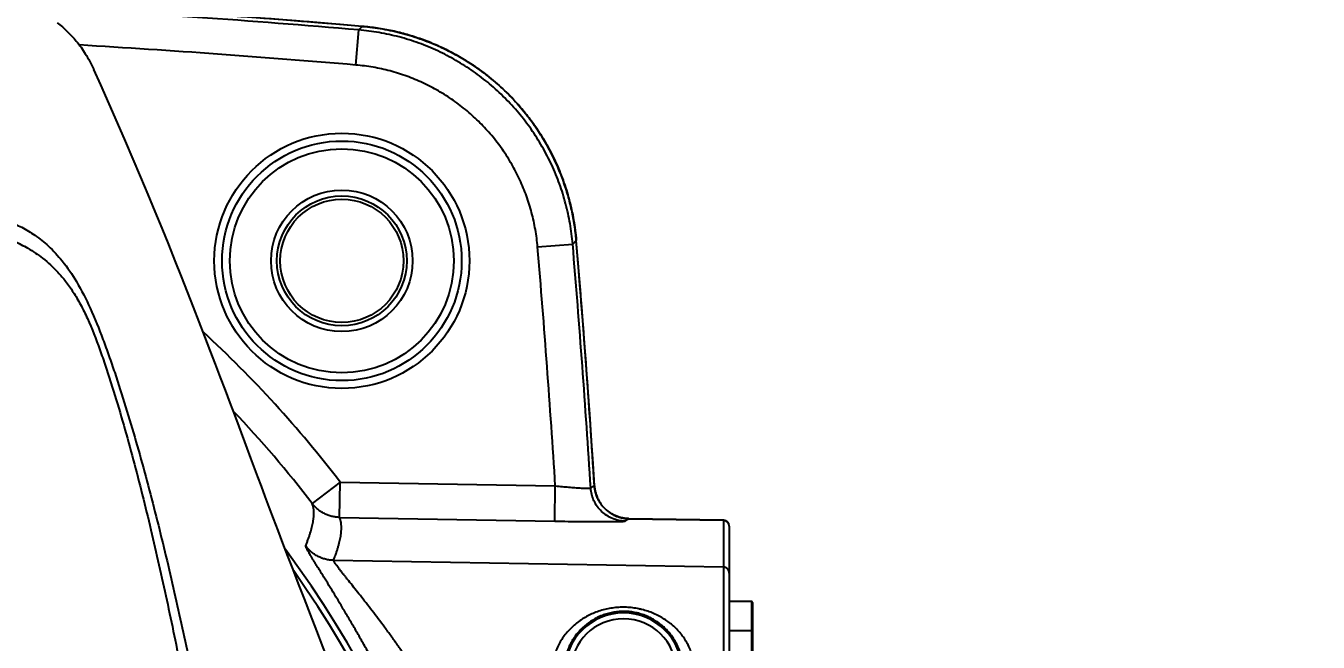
# Model space of a CAD drawing. Header units: millimetres. Extents: x 4086 to 8300, y 123 to 1549.
# Drawn here: x 7741.17 to 7768.7, y 653.1 to 666.22 of the extents above; entities that cross this region are included whole.
import ezdxf

# ---------------------------------------------------------------- set-up
doc = ezdxf.new("R2010")
doc.units = ezdxf.units.MM
for name, color, linetype in [('外形图', 7, 'Continuous'), ('尺寸标注', 7, 'Continuous'), ('运动范围', 7, 'Continuous')]:
    doc.layers.add(name, color=color, linetype=linetype)
doc.styles.add('思源黑', font='SourceHanSansCN-Normal.ttf')
doc.dimstyles.new('尺寸标注_1_4比例', dxfattribs={"dimtxt": 7, "dimasz": 6, "dimexe": 2, "dimexo": 1.5, "dimgap": 1, "dimtad": 1, "dimdec": 1, "dimlfac": 4, "dimdsep": 46, "dimtxsty": '思源黑', "dimcen": 0.09, "dimadec": 0, "dimazin": 0, "dimtp": 0.01, "dimtm": 0.01, "dimtfac": 1, "dimtdec": 1, "dimtofl": 0, "dimtmove": 0, "dimatfit": 3, "dimfxl": 1, "dimtolj": 1, "dimarcsym": 0})

# ---------------------------------------------------------------- blocks, each defined once
blk = doc.blocks.new('*D993')
at = {"layer": 'Defpoints', "color": 0}
for p in [(7690.62, 697.68), (7952.412, 680.804), (7645.229, 641.211), (7664.809, 641.211), (7727.758, 641.211)]:
    blk.add_point(p, dxfattribs=at)
at = {"layer": '尺寸标注', "color": 0, "lineweight": -2}
blk.add_arc((7727.758, 641.211), 67.588, 15.08339, 174.91199, dxfattribs=at)
at = {"layer": '尺寸标注', "color": 0}
for points in [[(7792.042, 658.581), (7793.994, 659.016), (7794.32, 652.942)], [(7659.438, 647.249), (7661.436, 647.16), (7660.171, 641.211)]]:
    blk.add_solid(points, dxfattribs=at)
at = {"layer": '尺寸标注', "color": 0, "insert": (7727.758, 713.509), "char_height": 7, "attachment_point": 5, "style": '思源黑'}
blk.add_mtext('\\A1;-\\A1;170%%d', dxfattribs=at)

msp = doc.modelspace()

# ---------------------------------------------------------------- linework, layer by layer
at = {"layer": '外形图'}
for p, q in [((7748.3361, 666.2095), (7748.2586, 666.1337)), ((7748.1953, 665.3866), (7748.2586, 666.1337)), ((7752.0701, 661.5118), (7752.8171, 661.5751)), ((7752.893, 661.6526), (7752.8171, 661.5751)), ((7747.8654, 656.5044), (7747.2699, 656.0485)), ((7747.8523, 655.7547), (7747.8654, 656.5044)), ((7747.8654, 656.5044), (7752.447, 656.4244)), ((7752.4339, 655.6747), (7752.447, 656.4244)), ((7747.8523, 655.7547), (7752.4339, 655.6747)), ((7756.0275, 655.6919), (7754.0157, 655.727)), ((7754.0157, 655.727), (7756.0275, 655.6919)), ((7756.0275, 655.6919), (7756.0275, 626.7418)), ((7756.1503, 655.5672), (7756.1503, 626.8668)), ((7756.0275, 654.6949), (7747.7244, 654.8397)), ((7756.6253, 653.9669), (7756.1503, 653.9669)), ((7756.6253, 653.9669), (7756.6253, 651.5919)), ((7756.6503, 653.9419), (7756.6503, 651.6169)), ((7756.6253, 653.3419), (7756.1503, 653.3419))]:
    msp.add_line(p, q, dxfattribs=at)
for points in [[(7748.3361, 666.2096), (7747.8658, 666.2491), (7747.3954, 666.2878), (7746.925, 666.3254), (7746.4546, 666.3622), (7745.9842, 666.3981), (7745.5139, 666.433), (7745.0435, 666.467), (7744.5733, 666.5001), (7744.103, 666.5322), (7743.6328, 666.5634), (7743.1634, 666.5937)], [(7752.8931, 661.6526), (7752.8895, 661.6927), (7752.8856, 661.733), (7752.8814, 661.7733), (7752.8768, 661.8135), (7752.8719, 661.8537), (7752.8667, 661.8939), (7752.8611, 661.9341), (7752.8552, 661.9742), (7752.849, 662.0142), (7752.8425, 662.0542), (7752.8357, 662.0941), (7752.8285, 662.1339), (7752.821, 662.1737), (7752.8132, 662.2134), (7752.8051, 662.2531), (7752.7966, 662.2927), (7752.7879, 662.3322), (7752.7788, 662.3717), (7752.7694, 662.4111), (7752.7596, 662.4504), (7752.7496, 662.4896), (7752.7392, 662.5287), (7752.7285, 662.5678), (7752.7175, 662.6067), (7752.7062, 662.6456), (7752.6946, 662.6844), (7752.6826, 662.7231), (7752.6704, 662.7617), (7752.6578, 662.8002), (7752.6449, 662.8386), (7752.6317, 662.8769), (7752.6182, 662.915), (7752.6044, 662.9531), (7752.5903, 662.991), (7752.5759, 663.0289), (7752.5612, 663.0666), (7752.5462, 663.1042), (7752.5308, 663.1416), (7752.5152, 663.179), (7752.4992, 663.2162), (7752.483, 663.2533), (7752.4664, 663.2903), (7752.4496, 663.3271), (7752.4325, 663.3637), (7752.415, 663.4003), (7752.3973, 663.4367), (7752.3793, 663.4729), (7752.361, 663.509), (7752.3424, 663.5449), (7752.3235, 663.5808), (7752.3043, 663.6164), (7752.2848, 663.6519), (7752.265, 663.6873), (7752.245, 663.7224), (7752.2246, 663.7574), (7752.204, 663.7923), (7752.1831, 663.827), (7752.162, 663.8614), (7752.1405, 663.8958), (7752.1188, 663.9299), (7752.0968, 663.9639), (7752.0745, 663.9977), (7752.052, 664.0313), (7752.0291, 664.0647), (7752.006, 664.098), (7751.9826, 664.131), (7751.959, 664.1639), (7751.9351, 664.1966), (7751.9109, 664.2291), (7751.8865, 664.2614), (7751.8618, 664.2934), (7751.8369, 664.3253), (7751.8117, 664.357), (7751.7863, 664.3884), (7751.7606, 664.4197), (7751.7346, 664.4507), (7751.7084, 664.4816), (7751.6819, 664.5122), (7751.6552, 664.5427), (7751.6282, 664.5729), (7751.601, 664.6029), (7751.5736, 664.6326), (7751.5459, 664.6622), (7751.518, 664.6915), (7751.4898, 664.7205), (7751.4615, 664.7494), (7751.4329, 664.778), (7751.404, 664.8064), (7751.3749, 664.8345), (7751.3456, 664.8624), (7751.3161, 664.8901), (7751.2863, 664.9176), (7751.2563, 664.9448), (7751.2261, 664.9718), (7751.1957, 664.9985), (7751.165, 665.0249), (7751.1342, 665.0511), (7751.1032, 665.0771), (7751.0719, 665.1028), (7751.0404, 665.1282), (7751.0088, 665.1534), (7750.9769, 665.1784), (7750.9448, 665.2031), (7750.9125, 665.2275), (7750.88, 665.2517), (7750.8473, 665.2756), (7750.8145, 665.2992), (7750.7814, 665.3226), (7750.7482, 665.3457), (7750.7147, 665.3685), (7750.6811, 665.391), (7750.6473, 665.4133), (7750.6134, 665.4353), (7750.5792, 665.457), (7750.5449, 665.4785), (7750.5104, 665.4997), (7750.4757, 665.5206), (7750.4409, 665.5412), (7750.4059, 665.5615), (7750.3707, 665.5816), (7750.3353, 665.6014), (7750.2998, 665.6208), (7750.2642, 665.64), (7750.2284, 665.6589), (7750.1925, 665.6775), (7750.1564, 665.6958), (7750.1201, 665.7138), (7750.0837, 665.7316), (7750.0472, 665.749), (7750.0105, 665.7661), (7749.9737, 665.783), (7749.9367, 665.7995), (7749.8996, 665.8158), (7749.8624, 665.8317), (7749.8251, 665.8474), (7749.7876, 665.8627), (7749.75, 665.8777), (7749.7123, 665.8924), (7749.6745, 665.9069), (7749.6366, 665.921), (7749.5985, 665.9348), (7749.5603, 665.9483), (7749.522, 665.9615), (7749.4836, 665.9744), (7749.4451, 665.9869), (7749.4065, 665.9992), (7749.3679, 666.0111), (7749.3291, 666.0228), (7749.2902, 666.0341), (7749.2512, 666.0451), (7749.2122, 666.0557), (7749.173, 666.0661), (7749.1338, 666.0762), (7749.0945, 666.0859), (7749.0551, 666.0953), (7749.0157, 666.1044), (7748.9761, 666.1132), (7748.9365, 666.1216), (7748.8969, 666.1298), (7748.8571, 666.1376), (7748.8173, 666.1451), (7748.7775, 666.1522), (7748.7376, 666.1591), (7748.6976, 666.1656), (7748.6576, 666.1718), (7748.6175, 666.1777), (7748.5774, 666.1832), (7748.5372, 666.1884), (7748.497, 666.1933), (7748.4568, 666.1979), (7748.4165, 666.2021), (7748.3762, 666.2061), (7748.3361, 666.2096)], [(7745.7104, 657.69), (7745.6175, 657.9383), (7745.521, 658.1952), (7745.421, 658.4607), (7745.3173, 658.735), (7745.2098, 659.0178), (7745.0984, 659.3093), (7744.9831, 659.6091), (7744.864, 659.9168), (7744.7411, 660.2322), (7744.6144, 660.5547), (7744.484, 660.8841), (7744.3498, 661.2199), (7744.2118, 661.5624), (7744.0696, 661.9116), (7743.9232, 662.2679), (7743.7724, 662.6312), (7743.6169, 663.0016), (7743.4566, 663.3794), (7743.2912, 663.7645), (7743.1206, 664.1571), (7742.9445, 664.5573), (7742.7628, 664.9652), (7742.6174, 665.2877)], [(7753.2804, 656.4293), (7753.2499, 656.9038), (7753.2184, 657.3786), (7753.186, 657.8533), (7753.1527, 658.3282), (7753.1184, 658.803), (7753.0832, 659.2779), (7753.0471, 659.7528), (7753.01, 660.2277), (7752.972, 660.7027), (7752.933, 661.1777), (7752.8931, 661.6526)], [(7746.1106, 656.6183), (7745.963, 657.0134), (7745.8838, 657.2256), (7745.7104, 657.69)], [(7748.8061, 649.7056), (7748.6169, 650.1687), (7748.4349, 650.6177), (7748.2618, 651.0486), (7748.0968, 651.4627), (7747.9393, 651.8616), (7747.7884, 652.2468), (7747.643, 652.62), (7747.5019, 652.9838), (7747.3639, 653.3403), (7747.2299, 653.6875), (7747.1012, 654.0212), (7746.9787, 654.3392), (7746.8621, 654.6421), (7746.7509, 654.9315), (7746.6446, 655.2087), (7746.5431, 655.4742), (7746.4464, 655.7278), (7746.3547, 655.9697), (7746.2679, 656.1995), (7746.1865, 656.4158), (7746.1106, 656.6183)], [(7754.0157, 655.727), (7754.0062, 655.7273), (7753.9965, 655.7276), (7753.9869, 655.7281), (7753.9772, 655.7287), (7753.9675, 655.7295), (7753.9578, 655.7303), (7753.9481, 655.7313), (7753.9384, 655.7324), (7753.9287, 655.7337), (7753.919, 655.735), (7753.9094, 655.7365), (7753.8997, 655.7381), (7753.8901, 655.7399), (7753.8805, 655.7417), (7753.871, 655.7437), (7753.8615, 655.7458), (7753.852, 655.7481), (7753.8426, 655.7504), (7753.8332, 655.7529), (7753.8238, 655.7555), (7753.8145, 655.7582), (7753.8053, 655.761), (7753.7961, 655.7639), (7753.7869, 655.767), (7753.7777, 655.7702), (7753.7686, 655.7735), (7753.7595, 655.7769), (7753.7504, 655.7805), (7753.7414, 655.7841), (7753.7325, 655.7879), (7753.7236, 655.7918), (7753.7147, 655.7958), (7753.7059, 655.8), (7753.6971, 655.8042), (7753.6884, 655.8086), (7753.6798, 655.813), (7753.6712, 655.8176), (7753.6627, 655.8223), (7753.6543, 655.8271), (7753.6459, 655.832), (7753.6376, 655.837), (7753.6294, 655.8421), (7753.6212, 655.8473), (7753.6131, 655.8527), (7753.605, 655.8581), (7753.597, 655.8636), (7753.5891, 655.8693), (7753.5812, 655.8751), (7753.5735, 655.8809), (7753.5658, 655.8869), (7753.5582, 655.8929), (7753.5506, 655.8991), (7753.5432, 655.9053), (7753.5358, 655.9117), (7753.5285, 655.9181), (7753.5213, 655.9247), (7753.5142, 655.9313), (7753.5072, 655.938), (7753.5002, 655.9448), (7753.4934, 655.9516), (7753.4867, 655.9586), (7753.48, 655.9656), (7753.4735, 655.9728), (7753.467, 655.98), (7753.4606, 655.9873), (7753.4543, 655.9948), (7753.4481, 656.0022), (7753.442, 656.0098), (7753.436, 656.0175), (7753.43, 656.0252), (7753.4242, 656.033), (7753.4185, 656.0409), (7753.4129, 656.0489), (7753.4074, 656.0569), (7753.402, 656.065), (7753.3968, 656.0731), (7753.3916, 656.0813), (7753.3865, 656.0896), (7753.3816, 656.0979), (7753.3767, 656.1063), (7753.372, 656.1148), (7753.3674, 656.1233), (7753.3628, 656.1319), (7753.3584, 656.1406), (7753.3541, 656.1493), (7753.3499, 656.1581), (7753.3458, 656.1669), (7753.3419, 656.1758), (7753.338, 656.1847), (7753.3343, 656.1937), (7753.3307, 656.2027), (7753.3272, 656.2118), (7753.3238, 656.2209), (7753.3206, 656.23), (7753.3175, 656.2392), (7753.3145, 656.2484), (7753.3116, 656.2577), (7753.3088, 656.2669), (7753.3062, 656.2763), (7753.3036, 656.2857), (7753.3012, 656.2951), (7753.2989, 656.3045), (7753.2967, 656.314), (7753.2947, 656.3236), (7753.2928, 656.3331), (7753.291, 656.3427), (7753.2893, 656.3523), (7753.2877, 656.3619), (7753.2863, 656.3716), (7753.285, 656.3812), (7753.2838, 656.3909), (7753.2828, 656.4005), (7753.2818, 656.4102), (7753.281, 656.4199), (7753.2804, 656.4293)], [(7756.1503, 655.5672), (7756.1503, 655.5693), (7756.1502, 655.5718), (7756.1501, 655.5743), (7756.1499, 655.5768), (7756.1497, 655.5794), (7756.1494, 655.5819), (7756.1491, 655.5844), (7756.1487, 655.5869), (7756.1483, 655.5894), (7756.1478, 655.5918), (7756.1473, 655.5943), (7756.1467, 655.5968), (7756.1461, 655.5992), (7756.1454, 655.6017), (7756.1447, 655.6041), (7756.1439, 655.6065), (7756.1431, 655.6089), (7756.1422, 655.6112), (7756.1413, 655.6136), (7756.1403, 655.6159), (7756.1393, 655.6182), (7756.1382, 655.6205), (7756.1371, 655.6228), (7756.136, 655.6251), (7756.1348, 655.6273), (7756.1335, 655.6295), (7756.1323, 655.6317), (7756.1309, 655.6338), (7756.1296, 655.6359), (7756.1281, 655.638), (7756.1267, 655.6401), (7756.1252, 655.6421), (7756.1236, 655.6441), (7756.1221, 655.6461), (7756.1204, 655.648), (7756.1188, 655.6499), (7756.1171, 655.6518), (7756.1154, 655.6536), (7756.1136, 655.6555), (7756.1118, 655.6572), (7756.1099, 655.6589), (7756.1081, 655.6606), (7756.1061, 655.6623), (7756.1042, 655.6639), (7756.1022, 655.6655), (7756.1002, 655.667), (7756.0982, 655.6685), (7756.0961, 655.67), (7756.094, 655.6714), (7756.0919, 655.6727), (7756.0897, 655.6741), (7756.0876, 655.6753), (7756.0854, 655.6766), (7756.0831, 655.6778), (7756.0809, 655.6789), (7756.0786, 655.68), (7756.0763, 655.6811), (7756.074, 655.6821), (7756.0717, 655.683), (7756.0693, 655.684), (7756.0669, 655.6848), (7756.0645, 655.6856), (7756.0621, 655.6864), (7756.0597, 655.6871), (7756.0573, 655.6878), (7756.0548, 655.6884), (7756.0524, 655.689), (7756.0499, 655.6895), (7756.0474, 655.69), (7756.0449, 655.6904), (7756.0424, 655.6908), (7756.0399, 655.6911), (7756.0374, 655.6914), (7756.0349, 655.6916), (7756.0323, 655.6917), (7756.0298, 655.6919), (7756.0275, 655.6919)]]:
    msp.add_lwpolyline(points, dxfattribs=at)
for radius in [2.7165, 2.5511, 2.3858, 1.5073, 1.3824, 1.3125]:
    msp.add_circle((7747.9003, 661.2169), radius, dxfattribs=at)
for centre, radius, start, end in [((7727.8085, 424.7559), 242.2425, 85.157321, 86.786936), ((7727.8094, 424.7795), 242.3011, 85.140327, 86.366974), ((7727.801, 424.6572), 241.5917, 85.157539, 86.557287), ((7511.4541, 641.1262), 241.4779, 3.632263, 4.842687), ((7511.4864, 641.1276), 242.1954, 3.610104, 4.843001), ((7511.2768, 641.1121), 242.4877, 3.621605, 4.859194), ((7727.9003, 641.2169), 25.1459, 37.44182, 47.31013), ((7727.9003, 641.2169), 24.3959, 37.44182, 43.52893), ((7756.0254, 655.567), 0.1249, 0.10502, 89.00955), ((7727.9003, 641.2169), 23.3524, 323.61323, 36.38561), ((7727.9003, 641.2169), 23.2275, 324.77984, 35.227), ((7756.6253, 653.9419), 0.025, 0, 90), ((7753.9003, 652.4669), 1.2521, 1.27146, 178.72854), ((7753.9003, 652.4669), 1.1272, 1.27146, 178.72854), ((7756.6253, 653.3169), 0.025, 0, 90)]:
    msp.add_arc(centre, radius, start, end, dxfattribs=at)
for points, knots in [([(7741.8358, 666.2858), (7741.9865, 666.1725), (7742.2036, 665.9631), (7742.4528, 665.616), (7742.5644, 665.4047), (7742.6174, 665.2877)], [0, 0, 0, 0, 0.4419526, 0.6987056, 1, 1, 1, 1]), ([(7748.3361, 666.2095), (7748.4814, 666.1972), (7748.6988, 666.1691), (7748.9851, 666.1127), (7749.2687, 666.0439), (7749.6172, 665.9347), (7749.9547, 665.7955), (7750.2166, 665.6667), (7750.4726, 665.5266), (7750.7808, 665.3306), (7751.1285, 665.0641), (7751.4516, 664.7681), (7751.7476, 664.445), (7752.0141, 664.0973), (7752.2101, 663.7892), (7752.3502, 663.5332), (7752.4789, 663.2713), (7752.6182, 662.9337), (7752.7274, 662.5852), (7752.7962, 662.3016), (7752.8525, 662.0153), (7752.8807, 661.7979), (7752.893, 661.6526)], [0, 0, 0, 0, 0.0624962, 0.0937519, 0.1250075, 0.1875037, 0.25, 0.2812556, 0.3125112, 0.3750075, 0.4375037, 0.5, 0.5624963, 0.6249925, 0.6874888, 0.7187444, 0.75, 0.8124963, 0.8749925, 0.9062481, 0.9375038, 1, 1, 1, 1]), ([(7752.8171, 661.5751), (7752.8048, 661.7205), (7752.7767, 661.938), (7752.7204, 662.2244), (7752.6516, 662.5082), (7752.5424, 662.8568), (7752.4031, 663.1945), (7752.2744, 663.4565), (7752.1342, 663.7126), (7751.9382, 664.0209), (7751.6716, 664.3688), (7751.3755, 664.692), (7751.0523, 664.9881), (7750.7044, 665.2547), (7750.3961, 665.4508), (7750.14, 665.5909), (7749.878, 665.7197), (7749.5403, 665.859), (7749.1916, 665.9682), (7748.9079, 666.0369), (7748.6214, 666.0933), (7748.404, 666.1213), (7748.2586, 666.1337)], [0, 0, 0, 0, 0.0624961, 0.0937516, 0.1250072, 0.1875034, 0.2499997, 0.2812553, 0.3125109, 0.3750073, 0.4375036, 0.5, 0.5624964, 0.6249927, 0.6874891, 0.7187447, 0.7500003, 0.8124966, 0.8749928, 0.9062484, 0.9375039, 1, 1, 1, 1]), ([(7752.0701, 661.5118), (7752.0596, 661.6354), (7752.0277, 661.8818), (7751.9613, 662.1851), (7751.8923, 662.4235), (7751.813, 662.6587), (7751.7183, 662.8884), (7751.6088, 663.1111), (7751.4897, 663.3288), (7751.3231, 663.5909), (7751.0965, 663.8866), (7750.8448, 664.1613), (7750.5701, 664.413), (7750.2743, 664.6396), (7749.9599, 664.8395), (7749.6292, 665.0112), (7749.3421, 665.1295), (7749.107, 665.2089), (7748.8686, 665.2778), (7748.5653, 665.3443), (7748.3189, 665.3761), (7748.1953, 665.3866)], [0, 0, 0, 0, 0.0624972, 0.1249945, 0.1562505, 0.1875066, 0.2500038, 0.2812599, 0.312516, 0.3750132, 0.4375103, 0.5000075, 0.5625047, 0.6250018, 0.6874991, 0.7499962, 0.8124934, 0.8437495, 0.8750055, 0.9375028, 1, 1, 1, 1]), ([(7740.5362, 662.1496), (7740.7234, 662.0931), (7741.009, 661.9812), (7741.3762, 661.7611), (7741.6712, 661.5247), (7741.9742, 661.1963), (7742.2755, 660.7512), (7742.5597, 660.1882), (7742.7742, 659.6526), (7742.9399, 659.1924), (7743.1033, 658.7148), (7743.2985, 658.1079), (7743.5175, 657.3696), (7743.7938, 656.3728), (7744.114, 655.1152), (7744.4638, 653.5949), (7744.783, 652.0658), (7745.1708, 650.0178), (7745.5862, 647.4442), (7745.9643, 644.3383), (7746.1264, 642.2581), (7746.1835, 641.2169)], [0, 0, 0, 0, 0.0263132, 0.0409617, 0.0574863, 0.0770058, 0.1008637, 0.1295655, 0.1617146, 0.1784516, 0.1953936, 0.2296437, 0.2642331, 0.2990144, 0.3688452, 0.4388497, 0.5089314, 0.5790488, 0.719333, 0.8596601, 1, 1, 1, 1]), ([(7740.3326, 661.8511), (7740.4282, 661.8239), (7740.6235, 661.7614), (7740.9195, 661.6425), (7741.2273, 661.4836), (7741.5492, 661.2666), (7741.8143, 661.0239), (7742.0243, 660.7763), (7742.1857, 660.5469), (7742.3399, 660.2813), (7742.5379, 659.8751), (7742.7086, 659.434), (7742.8664, 658.9744), (7743.021, 658.4993), (7743.205, 657.8966), (7743.4103, 657.1642), (7743.6687, 656.1766), (7743.9677, 654.932), (7744.2949, 653.4287), (7744.5946, 651.9178), (7744.8698, 650.4014), (7745.1214, 648.8803), (7745.424, 646.8466), (7745.7358, 644.2945), (7745.8984, 642.2436), (7745.9549, 641.2169)], [0, 0, 0, 0, 0.0135008, 0.0278092, 0.0432562, 0.0604471, 0.0803713, 0.0918113, 0.1044718, 0.1184023, 0.1334537, 0.1657748, 0.182519, 0.199435, 0.2335946, 0.2680577, 0.3026861, 0.3721761, 0.4418196, 0.5115318, 0.5812764, 0.6510406, 0.72082, 0.8604033, 1, 1, 1, 1]), ([(7752.447, 656.4244), (7752.495, 656.4198), (7752.5665, 656.413), (7752.6608, 656.4047), (7752.7291, 656.399), (7752.7949, 656.3937), (7752.8575, 656.389), (7752.9163, 656.3848), (7752.9709, 656.3813), (7753.0206, 656.3784), (7753.0649, 656.3762), (7753.0984, 656.3749), (7753.1221, 656.3742), (7753.1376, 656.3739), (7753.1515, 656.3737), (7753.1636, 656.3737), (7753.1741, 656.374), (7753.1829, 656.3743), (7753.19, 656.3749), (7753.1948, 656.3755), (7753.1977, 656.3762), (7753.1993, 656.3766), (7753.2004, 656.3771), (7753.201, 656.3776), (7753.2012, 656.3778)], [0, 0, 0, 0, 0.1911704, 0.2846053, 0.3754684, 0.4629219, 0.5461494, 0.624366, 0.6968226, 0.7628192, 0.8217144, 0.8729291, 0.8954971, 0.915964, 0.9342806, 0.9504039, 0.9642978, 0.9759344, 0.9852954, 0.9923793, 0.9950762, 0.9972222, 0.9988429, 1, 1, 1, 1]), ([(7753.2012, 656.3778), (7753.2143, 656.3867), (7753.2405, 656.4041), (7753.267, 656.421), (7753.2803, 656.4293)], [0, 0, 0, 0, 0.5027773, 1, 1, 1, 1]), ([(7753.9364, 655.6752), (7753.8899, 655.6761), (7753.7969, 655.6864), (7753.6628, 655.7275), (7753.5386, 655.7927), (7753.4286, 655.8798), (7753.3366, 655.9857), (7753.2659, 656.1069), (7753.2187, 656.2389), (7753.2041, 656.3314), (7753.2012, 656.3778)], [0, 0, 0, 0, 0.1249778, 0.2499665, 0.374965, 0.499971, 0.6249814, 0.7499923, 0.8749996, 1, 1, 1, 1]), ([(7753.2803, 656.4293), (7753.2818, 656.4061), (7753.2869, 656.3597), (7753.3009, 656.2912), (7753.3213, 656.2244), (7753.3479, 656.1597), (7753.3803, 656.0977), (7753.431, 656.0196), (7753.5077, 655.9313), (7753.5995, 655.8587), (7753.6799, 655.8117), (7753.7433, 655.7821), (7753.8091, 655.7586), (7753.8768, 655.7413), (7753.9459, 655.7304), (7753.9924, 655.7274), (7754.0157, 655.727)], [0, 0, 0, 0, 0.0625173, 0.1250342, 0.1875516, 0.250069, 0.3125866, 0.3751042, 0.5000035, 0.6249023, 0.6874192, 0.7499359, 0.8124523, 0.8749685, 0.9374841, 1, 1, 1, 1]), ([(7747.1305, 655.1493), (7747.1353, 655.1615), (7747.1445, 655.1856), (7747.1581, 655.2213), (7747.1717, 655.2559), (7747.1843, 655.2899), (7747.1963, 655.3234), (7747.2112, 655.3669), (7747.2346, 655.44), (7747.2627, 655.5407), (7747.2839, 655.639), (7747.2957, 655.7137), (7747.3018, 655.7667), (7747.3047, 655.8097), (7747.3055, 655.8432), (7747.3052, 655.8676), (7747.3041, 655.8917), (7747.3021, 655.9154), (7747.2991, 655.9389), (7747.2949, 655.9622), (7747.2897, 655.9851), (7747.2818, 656.014), (7747.2749, 656.035), (7747.2699, 656.0485)], [0, 0, 0, 0, 0.0422959, 0.0834312, 0.1233187, 0.1623487, 0.2006053, 0.238113, 0.3109709, 0.4484937, 0.5755957, 0.6353904, 0.6927476, 0.7477836, 0.774536, 0.8008537, 0.8267667, 0.8523373, 0.8777636, 0.9032532, 0.9286473, 0.9535584, 1, 1, 1, 1]), ([(7747.8523, 655.7547), (7747.8242, 655.7552), (7747.768, 655.7593), (7747.685, 655.7749), (7747.6042, 655.7998), (7747.5268, 655.8335), (7747.4536, 655.8758), (7747.3857, 655.9259), (7747.3238, 655.9834), (7747.287, 656.0262), (7747.2699, 656.0485)], [0, 0, 0, 0, 0.1250097, 0.2500166, 0.3750208, 0.5000222, 0.6250206, 0.7500161, 0.8750089, 1, 1, 1, 1]), ([(7747.7244, 654.8397), (7747.7291, 654.8521), (7747.738, 654.8766), (7747.7492, 654.907), (7747.758, 654.9307), (7747.7666, 654.9538), (7747.7768, 654.9824), (7747.7884, 655.0164), (7747.8029, 655.0606), (7747.8193, 655.1147), (7747.8369, 655.1782), (7747.8567, 655.2588), (7747.8724, 655.3371), (7747.8833, 655.4131), (7747.8887, 655.467), (7747.8914, 655.5191), (7747.8911, 655.5695), (7747.8873, 655.6185), (7747.8808, 655.6584), (7747.8743, 655.6858), (7747.87, 655.7013), (7747.8666, 655.7127), (7747.863, 655.7239), (7747.8584, 655.7378), (7747.8548, 655.7481), (7747.8523, 655.7547)], [0, 0, 0, 0, 0.0420595, 0.0829685, 0.1029264, 0.1226267, 0.1614442, 0.1995069, 0.2368373, 0.3093895, 0.3792461, 0.4464934, 0.5734034, 0.6331971, 0.6906199, 0.7457967, 0.7990644, 0.8509183, 0.9020157, 0.9275433, 0.9403548, 0.9531364, 0.9655773, 0.9775064, 1, 1, 1, 1]), ([(7753.9364, 655.6752), (7753.9495, 655.6842), (7753.9758, 655.7017), (7754.0024, 655.7187), (7754.0157, 655.727)], [0, 0, 0, 0, 0.5028709, 1, 1, 1, 1]), ([(7752.4339, 655.6747), (7752.5299, 655.673), (7752.6728, 655.6708), (7752.8614, 655.6684), (7752.9977, 655.6669), (7753.1289, 655.6657), (7753.2536, 655.6649), (7753.3707, 655.6645), (7753.4791, 655.6643), (7753.5778, 655.6646), (7753.6535, 655.665), (7753.7086, 655.6656), (7753.7455, 655.6661), (7753.7793, 655.6667), (7753.81, 655.6673), (7753.8374, 655.668), (7753.8616, 655.6688), (7753.8825, 655.6697), (7753.8999, 655.6706), (7753.9123, 655.6715), (7753.9205, 655.6723), (7753.9254, 655.6728), (7753.9294, 655.6734), (7753.9325, 655.6739), (7753.9347, 655.6745), (7753.936, 655.675), (7753.9364, 655.6752)], [0, 0, 0, 0, 0.1916799, 0.2853169, 0.3763171, 0.4638452, 0.5470763, 0.62524, 0.6976113, 0.7634801, 0.8222504, 0.8487991, 0.8733624, 0.8958818, 0.9163112, 0.9346062, 0.9507226, 0.9646146, 0.9762463, 0.9856031, 0.9894261, 0.9926775, 0.9953569, 0.9974655, 0.9990078, 1, 1, 1, 1]), ([(7748.6838, 652.4732), (7748.6377, 652.5597), (7748.5454, 652.7306), (7748.4059, 652.9829), (7748.2675, 653.2281), (7748.1311, 653.4649), (7747.9977, 653.6921), (7747.8687, 653.9083), (7747.7451, 654.1123), (7747.6285, 654.3026), (7747.5204, 654.4776), (7747.4363, 654.6133), (7747.3746, 654.713), (7747.3329, 654.7807), (7747.2945, 654.8433), (7747.2597, 654.9007), (7747.2287, 654.9525), (7747.2017, 654.9986), (7747.1788, 655.0389), (7747.1602, 655.073), (7747.1477, 655.0977), (7747.14, 655.1144), (7747.1358, 655.1245), (7747.1327, 655.1329), (7747.131, 655.139), (7747.1302, 655.1431), (7747.13, 655.1456), (7747.1301, 655.1476), (7747.1303, 655.1488), (7747.1305, 655.1493)], [0, 0, 0, 0, 0.0949236, 0.1881815, 0.2792786, 0.3677099, 0.4529512, 0.5344708, 0.6116862, 0.6839695, 0.7506587, 0.8110206, 0.8385931, 0.8643022, 0.8880506, 0.9097382, 0.92927, 0.9465671, 0.9615474, 0.9741229, 0.9842382, 0.9883729, 0.9918935, 0.9948017, 0.9971034, 0.9980318, 0.9988174, 0.9994682, 1, 1, 1, 1]), ([(7747.7244, 654.8397), (7747.6955, 654.8403), (7747.6377, 654.8447), (7747.5524, 654.8612), (7747.4695, 654.8875), (7747.3903, 654.9231), (7747.3156, 654.9677), (7747.2466, 655.0206), (7747.1842, 655.081), (7747.1475, 655.1259), (7747.1305, 655.1493)], [0, 0, 0, 0, 0.1250006, 0.2500058, 0.3750136, 0.5000213, 0.6250261, 0.7500256, 0.8750172, 1, 1, 1, 1]), ([(7749.3298, 652.6887), (7749.2839, 652.7555), (7749.1921, 652.8877), (7749.0536, 653.083), (7748.9156, 653.2734), (7748.7791, 653.4582), (7748.645, 653.6367), (7748.5141, 653.8079), (7748.3876, 653.9709), (7748.2669, 654.1246), (7748.1535, 654.2678), (7748.0643, 654.3799), (7747.998, 654.4633), (7747.9526, 654.5205), (7747.9105, 654.5738), (7747.8719, 654.623), (7747.8373, 654.6677), (7747.8068, 654.7078), (7747.7808, 654.7429), (7747.7595, 654.7729), (7747.745, 654.7947), (7747.736, 654.8094), (7747.7311, 654.8182), (7747.7274, 654.8256), (7747.7253, 654.8309), (7747.7243, 654.8345), (7747.7239, 654.837), (7747.724, 654.8388), (7747.7244, 654.8397)], [0, 0, 0, 0, 0.0904721, 0.1797161, 0.2673621, 0.3530224, 0.4362783, 0.5166673, 0.593662, 0.6666508, 0.7349248, 0.7976501, 0.8266363, 0.8538669, 0.8792038, 0.9025023, 0.9236153, 0.9424009, 0.9587199, 0.9724399, 0.9834508, 0.9879186, 0.9916872, 0.9947565, 0.9971346, 0.9980728, 0.9988528, 1, 1, 1, 1]), ([(7756.1503, 654.57), (7756.1503, 654.5781), (7756.1487, 654.5943), (7756.1417, 654.6176), (7756.1304, 654.6392), (7756.115, 654.6581), (7756.0963, 654.6738), (7756.075, 654.6855), (7756.0517, 654.6929), (7756.0356, 654.6948), (7756.0275, 654.6949)], [0, 0, 0, 0, 0.1249568, 0.2499196, 0.3748947, 0.4998857, 0.6248941, 0.7499186, 0.8749555, 1, 1, 1, 1]), ([(7755.4012, 652.6687), (7755.3935, 652.7118), (7755.3738, 652.7969), (7755.3317, 652.9203), (7755.2784, 653.0379), (7755.2146, 653.149), (7755.1412, 653.2529), (7755.0591, 653.3493), (7754.9691, 653.4381), (7754.8718, 653.519), (7754.7675, 653.5916), (7754.6569, 653.6559), (7754.5404, 653.7114), (7754.4185, 653.7576), (7754.3133, 653.7881), (7754.2273, 653.8076), (7754.1618, 653.8197), (7754.0956, 653.8291), (7754.0289, 653.8358), (7753.9619, 653.8398), (7753.8948, 653.8412), (7753.8277, 653.8399), (7753.7609, 653.8359), (7753.6944, 653.8291), (7753.6069, 653.8166), (7753.4993, 653.7947), (7753.3738, 653.7584), (7753.253, 653.7126), (7753.1374, 653.6579), (7753.0277, 653.5944), (7752.9242, 653.5227), (7752.8273, 653.4428), (7752.7376, 653.355), (7752.6557, 653.2595), (7752.5822, 653.1564), (7752.5181, 653.0462), (7752.4642, 652.9293), (7752.4215, 652.8064), (7752.4013, 652.7216), (7752.3933, 652.6786)], [0, 0, 0, 0, 0.0318316, 0.0633599, 0.0945875, 0.1255471, 0.1562954, 0.1869044, 0.2174562, 0.2480446, 0.2787604, 0.3096853, 0.3408956, 0.3724407, 0.4043285, 0.420395, 0.4365313, 0.4527256, 0.4689626, 0.485224, 0.5014915, 0.5177467, 0.5339705, 0.5501447, 0.5662551, 0.5982346, 0.6298542, 0.6611047, 0.6920194, 0.7226597, 0.7531069, 0.7834521, 0.8137894, 0.8442105, 0.8748004, 0.905632, 0.9367601, 0.9682156, 1, 1, 1, 1]), ([(7755.159, 652.6751), (7755.1528, 652.7132), (7755.1371, 652.7885), (7755.1039, 652.8981), (7755.0618, 653.0029), (7755.0113, 653.1024), (7754.9531, 653.1961), (7754.8876, 653.2839), (7754.8153, 653.3654), (7754.7363, 653.4404), (7754.6509, 653.5087), (7754.5593, 653.57), (7754.4614, 653.6237), (7754.3576, 653.6694), (7754.2483, 653.7061), (7754.1342, 653.733), (7754.0167, 653.7495), (7753.8975, 653.7548), (7753.7787, 653.7488), (7753.6622, 653.732), (7753.5494, 653.7048), (7753.4416, 653.6683), (7753.3393, 653.6232), (7753.2114, 653.5529), (7753.0649, 653.446), (7752.9389, 653.3165), (7752.852, 653.2011), (7752.7937, 653.1082), (7752.7429, 653.0095), (7752.7003, 652.9054), (7752.6665, 652.7963), (7752.6504, 652.7214), (7752.644, 652.6833)], [0, 0, 0, 0, 0.0322408, 0.0640521, 0.0954329, 0.1264076, 0.1570415, 0.1874237, 0.2176592, 0.247876, 0.2782099, 0.3087945, 0.3397687, 0.3712495, 0.4032989, 0.435898, 0.4689306, 0.5021605, 0.5352973, 0.5680671, 0.6002948, 0.63191, 0.6629457, 0.6934971, 0.7536196, 0.8134421, 0.8435924, 0.8740316, 0.9048463, 0.9360983, 0.9678181, 1, 1, 1, 1])]:
    msp.add_open_spline(points, degree=3, knots=knots, dxfattribs=at)
at = {"layer": '运动范围'}
msp.add_arc((7727.9003, 641.2169), 227.975, 10, 349.993572, dxfattribs=at)

# ---------------------------------------------------------------- dimensions: what is measured, and where the dimension line sits
at = {"layer": '尺寸标注'}
dim = msp.add_angular_dim_2l(base=(7690.6199, 697.6803), line1=((7645.2287, 641.2105), (7664.8089, 641.2105)), line2=((7727.7585, 641.2105), (7952.4119, 680.8043)), text='\\A1;-<>', dimstyle='尺寸标注_1_4比例', dxfattribs=at)
dim.commit()
dim.dimension.update_dxf_attribs({"geometry": '*D993', "text_midpoint": (7727.7585, 708.7983), "dimtype": 162})

doc.saveas('drawing.dxf')
